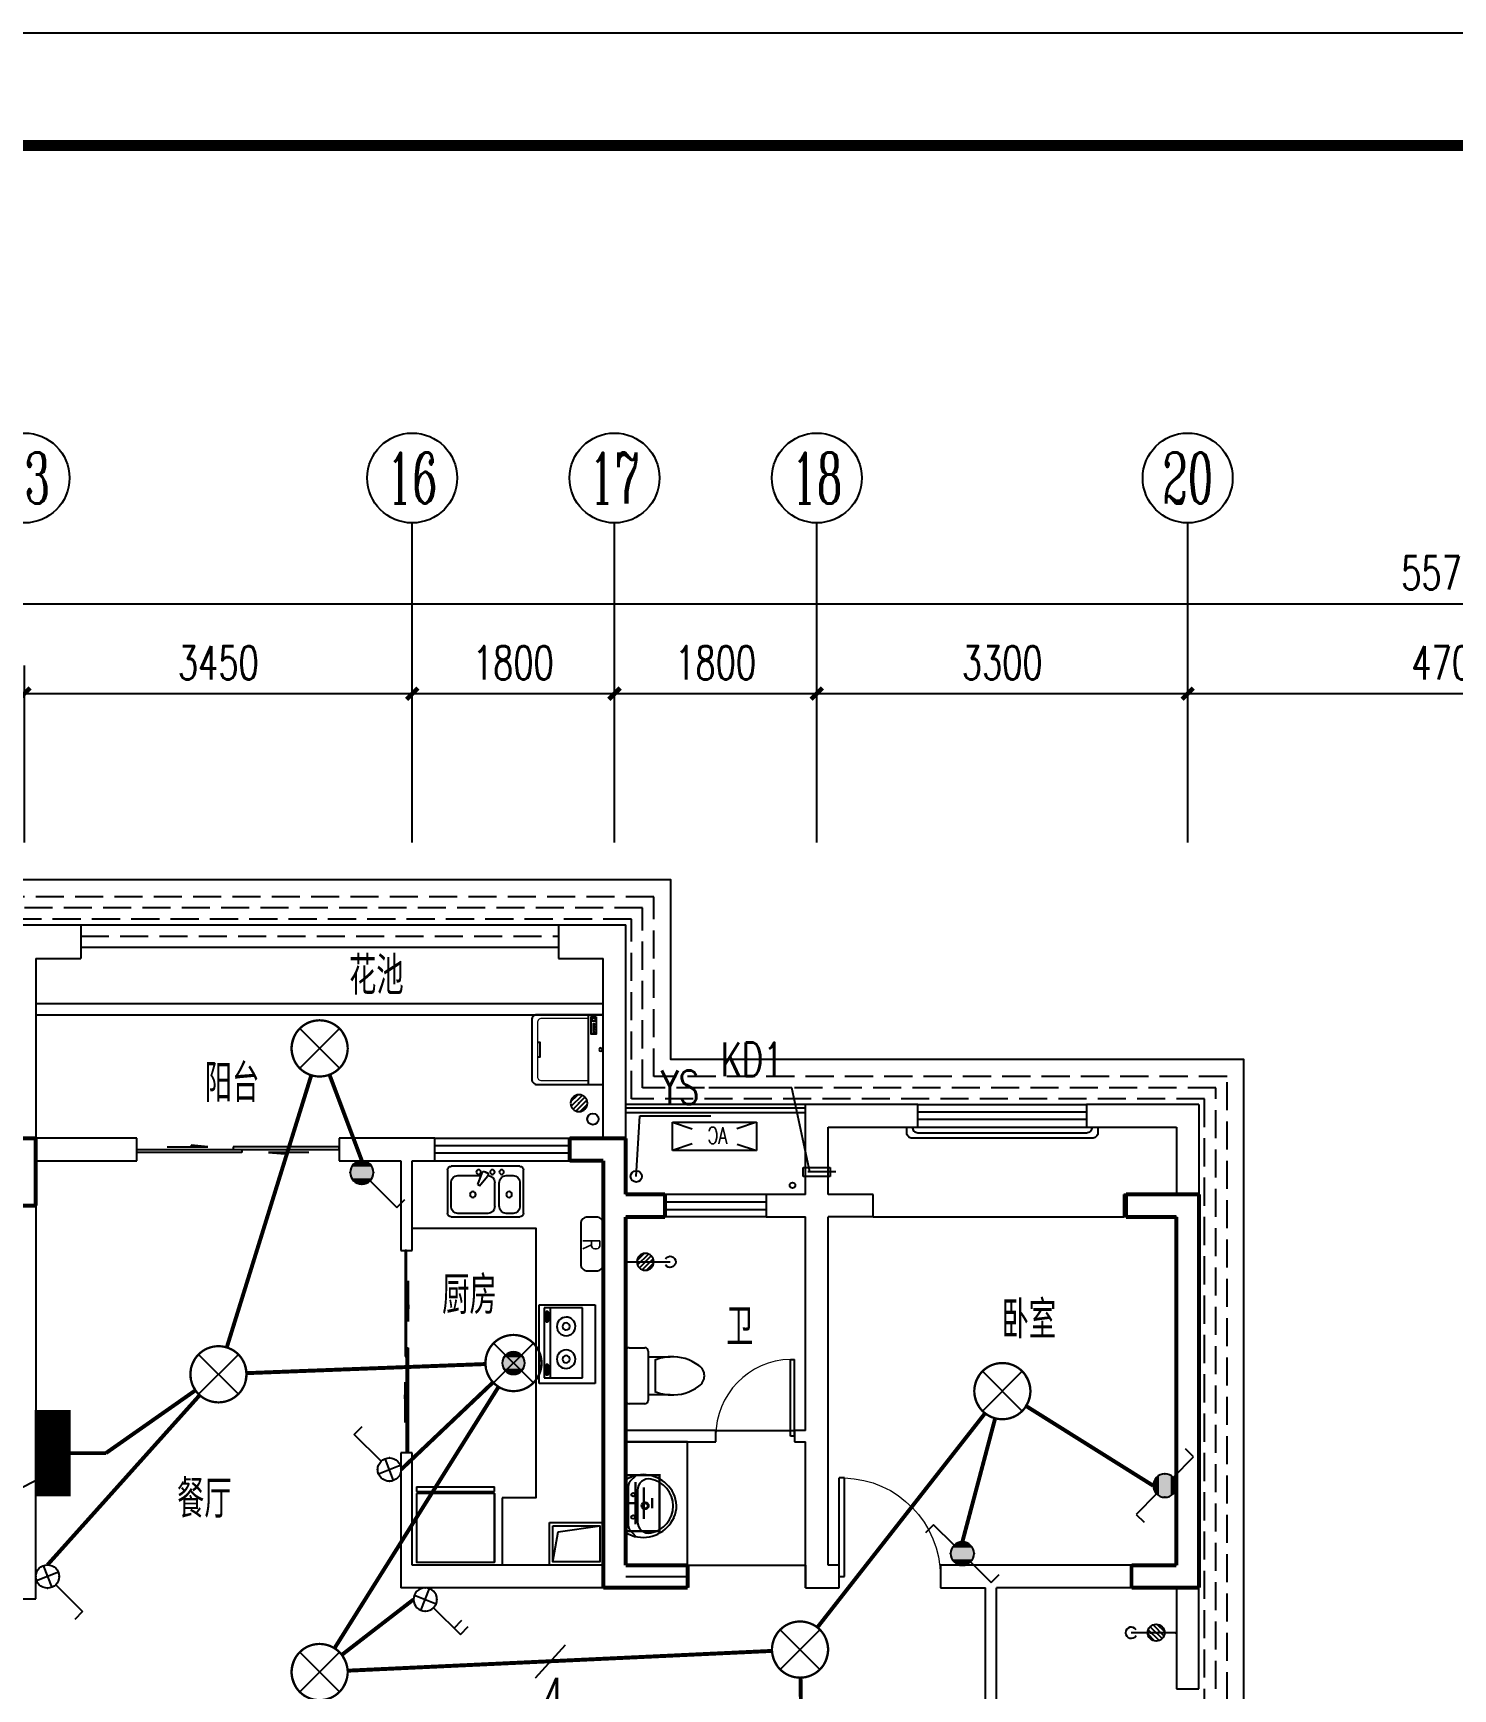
# Model space of a CAD drawing. Extents: x -993182 to -819982, y 169304 to 600104.
# Drawn here: x -966922 to -954289, y 278368 to 293104 of the extents above; entities that cross this region are included whole.
import ezdxf
from ezdxf.enums import TextEntityAlignment as Align

# ---------------------------------------------------------------- set-up
doc = ezdxf.new("R2010")
doc.units = 0
doc.header["$LTSCALE"] = 1000
doc.header["$MEASUREMENT"] = 0
doc.linetypes.add('DASH', pattern=[0.35, 0.25, -0.1])
for name, color, linetype in [('AXIS', 3, 'Continuous'), ('AXIS_TEXT', 7, 'Continuous'), ('DIM-照明', 3, 'Continuous'), ('DIM-箱柜', 3, 'Continuous'), ('DIM_LEAD', 3, 'Continuous'), ('EQUIP-照明', 3, 'Continuous'), ('EQUIP-箱柜', 3, 'Continuous'), ('kan', 146, 'Continuous'), ('KTIAO', 124, 'Continuous'), ('PUB_TEXT', 7, 'Continuous'), ('PUB_TITLE', 146, 'Continuous'), ('TEL_TEXT', 7, 'Continuous'), ('VPIPE-污水', 2, 'Continuous'), ('WALL', 4, 'Continuous'), ('WINDOW', 2, 'Continuous'), ('WIRE-照明', 1, 'Continuous'), ('冷凝水管', 6, 'Continuous'), ('家具', 187, 'Continuous'), ('屋面', 139, 'Continuous'), ('栏杆', 169, 'Continuous'), ('空调、空调洞', 66, 'Continuous'), ('面层', 215, 'Continuous')]:
    doc.layers.add(name, color=color, linetype=linetype)
doc.layers.add('RENDERING', color=125, linetype='Continuous', lineweight=13)
doc.layers.add('洁、厨具', color=8, linetype='Continuous', lineweight=9)
doc.styles.add('_ROMANC', font='romanc__.ttf', dxfattribs={"width": 0.700005})
doc.styles.add('_SIMPLEX', font='SIMPLEX.shx', dxfattribs={"width": 0.75})
doc.styles.add('_TCH_AXIS', font='COMPLEX', dxfattribs={"bigfont": 'GBCBIG'})
doc.styles.add('_TCH_DIM', font='SIMPLEX', dxfattribs={"bigfont": 'GBCBIG'})
doc.styles.add('_TCH_DIM_T3', font='SIMPLEX', dxfattribs={"width": 0.705882, "bigfont": 'GBCBIG'})
doc.styles.add('_TEL_DIM', font='ICED', dxfattribs={"width": 0.8, "height": 3.5, "bigfont": 'BZHZ'})
doc.styles.add('COMPLEX', font='COMPLEX')
doc.styles.add('DIM_FONT', font='simplex_.ttf', dxfattribs={"width": 0.7, "bigfont": 'GBCBIG'})
doc.styles.get("Standard").update_dxf_attribs({"font": 'gbenor.shx', "bigfont": 'gbcbig.shx'})
doc.dimstyles.new('_TCH_ARCH&&100', dxfattribs={"dimtxt": 297.5, "dimasz": 100, "dimexe": 250, "dimexo": 300, "dimgap": 126.25, "dimtad": 1, "dimdec": 0, "dimzin": 0, "dimdsep": 46, "dimtxsty": '_TCH_DIM_T3', "dimblk": 'ARCHTICK', "dimcen": 0.09, "dimclrt": 7, "dimazin": 2, "dimtfac": 1, "dimtdec": 0, "dimtix": 1, "dimtmove": 2, "dimatfit": 3, "dimfxl": 0, "dimtolj": 1, "dimtzin": 0, "dimarcsym": 0})

# ---------------------------------------------------------------- blocks, each defined once
blk = doc.blocks.new('ASDGFSDFGGDF')
at = {"layer": '家具'}
for p, q in [((695, -609), (695, 0)), ((695, -609), (695, 0)), ((0, -670), (0, -629)), ((0, -629), (28, -629)), ((0, -670), (695, -670)), ((28, -629), (28, -609)), ((695, -609), (666, -609)), ((666, -609), (666, -629)), ((666, -629), (695, -629)), ((695, -629), (695, -670))]:
    blk.add_line(p, q, dxfattribs=at)
for points in [[(0, -609), (0, 0), (695, 0), (695, -609)], [(666, -609), (28, -609), (28, -629), (666, -629)]]:
    blk.add_lwpolyline(points, close=True, dxfattribs=at)
blk = doc.blocks.new('sdfdsfgf')
at = {"layer": '家具'}
for points in [[(1414289, 21341), (1413809, 21341), (1413809, 20961), (1414289, 20961), (1414289, 21341)], [(1414259, 20991), (1414211, 21259), (1413839, 21311)]]:
    blk.add_lwpolyline(points, dxfattribs=at)
blk.add_lwpolyline([(1414259, 21311), (1413839, 21311), (1413839, 20991), (1414259, 20991)], close=True, dxfattribs=at)
blk = doc.blocks.new('A$C685A49D5')
at = {"layer": '家具'}
for p, q in [((31, 450), (644, 450)), ((0, 31), (0, 419)), ((31, 307), (31, 92)), ((153, 368), (92, 368)), ((215, 92), (215, 307)), ((256, 307), (256, 92)), ((390, 277), (320, 363)), ((340, 402), (325, 393)), ((369, 391), (408, 287)), ((583, 368), (377, 368)), ((644, 92), (644, 307)), ((675, 419), (675, 31)), ((408, 287), (390, 277)), ((644, 0), (31, 0)), ((92, 31), (153, 31)), ((317, 31), (583, 31))]:
    blk.add_line(p, q, dxfattribs=at)
for centre, radius in [((194, 399), 20.5), ((276, 399), 20.5), ((399, 399), 20.5), ((128, 199), 25.6), ((450, 199), 25.6)]:
    blk.add_circle(centre, radius, dxfattribs=at)
for centre, radius, start, end in [((31, 419), 30.7, 90, 180), ((644, 419), 30.7, 0, 90), ((92, 307), 61.4, 90, 180), ((153, 307), 61.4, 0, 90), ((317, 307), 61.4, 90, 180), ((335, 376), 20.5, 120, 219.4623), ((350, 384), 20.5, 20.5377, 120), ((583, 307), 61.4, 0, 90), ((31, 31), 30.7, 180, 270), ((92, 92), 61.4, 180, 270), ((153, 92), 61.4, 270, 0), ((317, 92), 61.4, 180, 270), ((583, 92), 61.4, 270, 0), ((644, 31), 30.7, 270, 0)]:
    blk.add_arc(centre, radius, start, end, dxfattribs=at)
at = {"layer": '家具', "style": 'DIM_FONT', "width": 0.8, "flags": 9}
for tag in ['YSIZE', 'XSIZE']:
    blk.add_attdef(tag, (338, 450), '', height=0.5, rotation=270, dxfattribs=at)
blk = doc.blocks.new('$plan$00001601')
at = {"layer": '家具'}
for p, q in [((-350, 16), (350, 16)), ((-350, -484), (-350, 16)), ((350, 16), (350, -484)), ((-323, -98), (-323, -440)), ((299, -98), (-323, -98)), ((299, -440), (299, -98)), ((-323, -384), (299, -384)), ((-323, -440), (299, -440)), ((-291, -407), (-291, -418)), ((-216, -416), (-280, -416)), ((-280, -416), (-280, -433)), ((-280, -433), (-216, -433)), ((-216, -433), (-216, -416)), ((-199, -408), (-199, -418)), ((182, -407), (182, -418)), ((193, -416), (193, -433)), ((257, -416), (193, -416)), ((193, -433), (257, -433)), ((257, -433), (257, -416)), ((274, -408), (274, -418)), ((350, -484), (-350, -484))]:
    blk.add_line(p, q, dxfattribs=at)
for points in [[(-199, -408, 0.259034), (-201, -404, 0.076276), (-213, -399, 0.036515), (-226, -397, 0.026615), (-245, -396, 0.026615), (-264, -397, 0.036515), (-277, -399, 0.076276), (-289, -404, 0.259034), (-291, -408, 0.078462), (-291, -409, 0.056762)], [(-199, -418, 0.259034), (-201, -415, 0.076276), (-213, -410, 0.036515), (-226, -407, 0.026615), (-245, -406, 0.026615), (-264, -407, 0.036515), (-277, -410, 0.076276), (-289, -415, 0.259034), (-291, -418, 0.259034), (-289, -422, 0.056762), (-280, -426, 0.036515)], [(-216, -427, 0.008736), (-213, -427, 0.076276), (-201, -422, 0.259034), (-199, -418, 0.259034)], [(274, -408, 0.259034), (272, -404, 0.076276), (260, -399, 0.036515), (247, -397, 0.026615), (228, -396, 0.026615), (209, -397, 0.036515), (196, -399, 0.076276), (184, -404, 0.259034), (182, -408, 0.078462), (182, -409, 0.056762)], [(274, -418, 0.259034), (272, -415, 0.076276), (260, -410, 0.036515), (247, -407, 0.026615), (228, -406, 0.026615), (209, -407, 0.036515), (196, -410, 0.076276), (184, -415, 0.259034), (182, -418, 0.259034), (184, -422, 0.056762), (193, -426, 0.036515)], [(257, -427, 0.008736), (260, -427, 0.076276), (272, -422, 0.259034), (274, -418, 0.259034)]]:
    blk.add_lwpolyline(points, format="xyb", dxfattribs=at)
for centre, radius, start, end in [((-158, -243), 82.5, 0.964, 0), ((-158, -243), 31.6, 0.6532, 0), ((134, -243), 82.5, 180, 179.036), ((134, -243), 31.6, 180, 179.3468)]:
    blk.add_arc(centre, radius, start, end, dxfattribs=at)
blk = doc.blocks.new('A$C3451006C')
blk.add_lwpolyline([(-50, 330), (-50, -30, 0.414214), (10, -90), (90, -90, 0.414214), (150, -30), (150, 330, 0.414214), (90, 390), (10, 390, 0.414214)], format="xyb", close=True)
at = {"style": '_SIMPLEX', "width": 0.8}
blk.add_text('R', height=150, rotation=270, dxfattribs=at).set_placement((-32, 144), align=Align.CENTER)
blk = doc.blocks.new('$plan$00001623')
at = {"layer": '家具', "linetype": 'Continuous'}
blk.add_line((-341, -145), (342, -145), dxfattribs=at)
at = {"layer": '家具'}
blk.add_lwpolyline([(295, -706), (-295, -706, -0.414214), (-345, -656), (-345, 0), (345, 0), (345, -656, -0.414214)], format="xyb", close=True, dxfattribs=at)
at = {"layer": '家具', "lineweight": 13}
blk.add_lwpolyline([(307, -145), (307, -611, -0.414214), (267, -651), (-267, -651, -0.414214), (-307, -611), (-307, -145)], format="xyb", dxfattribs=at)
at = {"layer": '家具'}
for points in [[(323, -72), (152, -72), (152, -120), (323, -120)], [(163, -86), (177, -86), (177, -99), (163, -99)], [(189, -86), (202, -86), (202, -99), (189, -99)], [(213, -86), (227, -86), (227, -99), (213, -99)], [(239, -86), (253, -86), (253, -99), (239, -99)], [(281, -110), (309, -110), (309, -80), (281, -80)]]:
    blk.add_lwpolyline(points, close=True, dxfattribs=at)
blk.add_lwpolyline([(-71, -651), (-71, -623), (0, -623), (71, -623), (71, -651)], dxfattribs=at)
blk.add_circle((0, -25), 16, dxfattribs=at)
blk = doc.blocks.new('90304092557924')
at = {"layer": 'KTIAO'}
for p, q in [((-375, 125), (-198, 66)), ((-375, 125), (-375, -125)), ((375, 125), (-375, 125)), ((375, 125), (198, 66)), ((375, -125), (375, 125)), ((-203, -68), (-375, -125)), ((-375, -125), (375, -125)), ((200, -67), (375, -125))]:
    blk.add_line(p, q, dxfattribs=at)
at = {"layer": 'KTIAO', "style": '_ROMANC', "width": 0.7}
blk.add_text('AC', height=148.6, dxfattribs=at).set_placement((-113, -66))
at = {"layer": 'KTIAO', "style": 'DIM_FONT', "oblique": 0, "width": 0.6, "flags": 9}
for tag in ['XSIZE', 'YSIZE']:
    blk.add_attdef(tag, (-375, -125), '', height=0.5, dxfattribs=at)
blk = doc.blocks.new('M_E6')
for p, q in [((-240, 0), (-270, -79)), ((240, 0), (-240, 0)), ((-237, 0), (239, 0)), ((240, 0), (270, -79)), ((-213, -36), (-271, -91)), ((-179, -23), (181, -23)), ((141, -105), (-141, -105)), ((-141, -105), (141, -105)), ((217, -37), (274, -95))]:
    blk.add_line(p, q)
for centre, radius in [((-99, -65), 16.3), ((2, -172), 31.6), ((101, -65), 16.3), ((2, -172), 23)]:
    blk.add_circle(centre, radius)
for centre, radius, start, end in [((28, -152), 307, 166.1751, 244.7296), ((-141, -205), 100, 90, 190.5602), ((-179, -73), 50, 90, 133.181), ((-28, -152), 307, 297.0639, 13.8249), ((141, -205), 100, 349.4398, 90), ((181, -73), 50, 44.5607, 90), ((0, -179), 243, 190.5602, 349.4398), ((0, -201), 250, 245.8071, 296.4628), ((28, -152), 307, 266.589, 266.5936)]:
    blk.add_arc(centre, radius, start, end)
at = {"width": 0.8, "flags": 9}
for tag in ['XSIZE', 'YSIZE']:
    blk.add_attdef(tag, (0, 0), '', height=0.5, dxfattribs=at)
blk = doc.blocks.new('1')
for p, q in [((-550, -239), (-550, 201)), ((-520, 231), (-380, 231)), ((-350, 201), (-350, 151)), ((-350, 151), (-350, -189)), ((-350, 151), (-154, 151)), ((-289, 121), (-289, -159)), ((-380, -269), (-520, -269)), ((-154, -189), (-350, -189)), ((-350, -189), (-350, -239))]:
    blk.add_line(p, q)
for centre, radius, start, end in [((-520, 201), 30, 90, 180), ((-380, 201), 30, 360, 90), ((-137, -247), 398, 92.544, 112.5495), ((-137, -247), 398, 53.3619, 92.544), ((40, -19), 110, 303.4509, 56.5491), ((-137, 208), 398, 267.456, 306.6381), ((-520, -239), 30, 180, 270), ((-380, -239), 30, 270, 360), ((-137, 208), 398, 247.4505, 267.456)]:
    blk.add_arc(centre, radius, start, end)
blk = doc.blocks.new('$lvtry$00000168')
at = {"color": 0}
blk.add_line((0, 0), (0, -395), dxfattribs=at)
blk.add_arc((0, -395), 50, 121.0332, 58.9668, dxfattribs=at)
for p in [(0, 0), (0, -223)]:
    blk.add_point(p, dxfattribs=at)
blk = doc.blocks.new('$lvtry$00000171')
for p, q in [((-74, 11), (-11, 74)), ((-70, -27), (27, 70)), ((-53, -53), (53, 53)), ((-27, -70), (70, 27)), ((11, -74), (74, -11))]:
    blk.add_line(p, q)
blk.add_circle((0, 0), 75)
blk.add_point((0, 0))
blk = doc.blocks.new('A$C6BE329BC')
at = {"layer": '家具'}
blk.add_blockref('$lvtry$00000168', (75, 445), dxfattribs=at)
at = {"layer": '家具', "rotation": 180}
blk.add_blockref('$lvtry$00000171', (75, 271), dxfattribs=at)
blk = doc.blocks.new('TRHH')
at = {"color": 6}
for centre in [(-249202, -461390), (-233616, -461390), (-252617, -471151), (-230201, -471151), (-244307, -473179), (-238511, -473179)]:
    blk.add_circle(centre, 50, dxfattribs=at)
blk = doc.blocks.new('q5')
at = {"color": 3, "const_width": 35}
for points in [[(-508342, -554044), (-506142, -554044)], [(-506142, -554644), (-506142, -554044)], [(-501392, -554044), (-500892, -554044)], [(-501392, -554244), (-501392, -554044)], [(-500892, -554544), (-500892, -554044)], [(-501392, -554244), (-501092, -554244)], [(-501092, -554744), (-501092, -554244)], [(-506142, -554644), (-506342, -554644)], [(-500892, -554544), (-500542, -554544)], [(-500542, -554544), (-500542, -554744)], [(-496442, -554544), (-495792, -554544)], [(-496442, -554744), (-496442, -554544)], [(-495792, -558044), (-495792, -554544)], [(-501092, -558044), (-501092, -554744)], [(-500892, -557844), (-500892, -554744)], [(-500892, -554744), (-500542, -554744)], [(-496442, -554744), (-495992, -554744)], [(-495992, -557844), (-495992, -554744)], [(-500892, -557844), (-500342, -557844)], [(-500342, -557844), (-500342, -558044)], [(-496392, -557844), (-495992, -557844)], [(-496392, -558044), (-496392, -557844)], [(-501092, -558044), (-500342, -558044)], [(-496392, -558044), (-495792, -558044)]]:
    blk.add_lwpolyline(points, dxfattribs=at)
blk = doc.blocks.new('A$C06D6341B')
at = {"layer": '空调、空调洞', "linetype": 'DASH'}
for p, q in [((40, 0), (40, 340)), ((80, 290), (0, 290)), ((0, 290), (0, 50)), ((80, 50), (80, 290)), ((0, 50), (80, 50))]:
    blk.add_line(p, q, dxfattribs=at)
blk = doc.blocks.new('kt')
at = {"layer": 'DIM_LEAD'}
for p, q in [((-423467, -787455), (-424204, -787455)), ((-423307, -788204), (-423467, -787455)), ((-423307, -788204), (-423467, -787455)), ((-423307, -788204), (-423467, -787455)), ((-423307, -788204), (-423467, -787455)), ((-423307, -788204), (-423467, -787455))]:
    blk.add_line(p, q, dxfattribs=at)
at = {"layer": 'VPIPE-污水'}
blk.add_circle((-425236, -787733, -76424), 50, dxfattribs=at)
at = {"layer": '冷凝水管'}
blk.add_circle((-423460, -788323, -76424), 25, dxfattribs=at)
at = {"layer": '家具', "yscale": -1, "rotation": 89.9999999999961}
blk.add_blockref('$lvtry$00000171', (-425360, -787592, -76424), dxfattribs=at)
at = {"layer": '空调、空调洞', "xscale": -1, "rotation": 90}
blk.add_blockref('A$C06D6341B', (-423074, -788164, -76424), dxfattribs=at)
at = {"layer": 'DIM_LEAD', "color": 7, "style": '_TCH_DIM', "width": 0.705882}
blk.add_text('KD1', height=297.5, dxfattribs=at).set_placement((-424099, -787350))
blk = doc.blocks.new('trh')
at = {"layer": 'DIM_LEAD'}
for p, q in [((-233616, -461390), (-233585, -460851)), ((-233585, -460851), (-232953, -460851))]:
    blk.add_line(p, q, dxfattribs=at)
at = {"layer": 'DIM_LEAD', "color": 7, "style": '_TCH_DIM', "width": 0.705882}
blk.add_text('YS', height=297.5, dxfattribs=at).set_placement((-233398, -460746))
blk = doc.blocks.new('$DorLib2D$00000131')
at = {"color": 0, "linetype": 'Continuous'}
for p, q in [((0.15, 0.125), (0.2319, 0.1973)), ((0.2319, 0.1973), (0.2319, 0.125)), ((-0.5, 0.125), (-0.5, 0)), ((0.0192, 0.125), (-0.5, 0.125)), ((0.0192, 0), (0.0192, 0.125)), ((0.35, 0.125), (0.15, 0.125)), ((-0.5, 0), (0.0192, 0)), ((-0.024, 0), (0.5, 0)), ((-0.024, -0.125), (-0.024, 0)), ((0.5, 0), (0.5, -0.125)), ((-0.35, -0.125), (-0.15, -0.125)), ((-0.2319, -0.1973), (-0.2319, -0.125)), ((-0.15, -0.125), (-0.2319, -0.1973)), ((0.5, -0.125), (-0.024, -0.125))]:
    blk.add_line(p, q, dxfattribs=at)
blk = doc.blocks.new('$WINLIB2D$00000001')
at = {"color": 0}
for points in [[(-0.5, 0.5), (-0.5, -0.5)], [(-0.5, 0.5), (0.5, 0.5)], [(0.5, -0.5), (0.5, 0.5)], [(0.5, 0.1667), (-0.5, 0.1667)], [(0.5, -0.1667), (-0.5, -0.1667)], [(-0.5, -0.5), (0.5, -0.5)]]:
    blk.add_lwpolyline(points, dxfattribs=at)
blk = doc.blocks.new('$DorLib2D$00000001')
for p, q in [((0.45, 0.975), (0.5, 0.975)), ((0.45, 0), (0.45, 0.975)), ((0.5, 0), (0.5, 0.975)), ((0.5, 0), (0.45, 0))]:
    blk.add_line(p, q)
at = {"lineweight": 13}
blk.add_arc((0.475, 0), 0.975, 91.4693, 180, dxfattribs=at)
blk = doc.blocks.new('_AXISO')
blk.add_circle((0, 0), 0.5)
at = {"layer": 'AXIS_TEXT', "style": 'COMPLEX', "width": 1.041667}
blk.add_attdef('A', text='', height=0.56, dxfattribs=at).set_placement((-0.25, -0.28), (0.25, -0.28), align=Align.FIT)
blk = doc.blocks.new('_ArchTick')
at = {"color": 0, "linetype": 'ByBlock', "const_width": 0.4}
blk.add_lwpolyline([(-0.5, -0.5), (0.5, 0.5)], dxfattribs=at)
blk = doc.blocks.new('*D932')
at = {"layer": 'AXIS', "color": 0, "lineweight": -2}
for p, q in [((-343309, -458420), (-343309, -456044)), ((-287609, -458420), (-287609, -456044)), ((-343309, -456294), (-287609, -456294))]:
    blk.add_line(p, q, dxfattribs=at)
at = {"layer": 'Defpoints', "color": 0}
for p in [(-287609, -456294), (-343309, -458720), (-287609, -458720)]:
    blk.add_point(p, dxfattribs=at)
at = {"layer": 'AXIS', "color": 0, "lineweight": -2, "xscale": 100, "yscale": 100, "zscale": 100, "rotation": 180}
blk.add_blockref('_ArchTick', (-343309, -456294), dxfattribs=at)
at = {"layer": 'AXIS', "color": 0, "lineweight": -2, "xscale": 100, "yscale": 100, "zscale": 100}
blk.add_blockref('_ArchTick', (-287609, -456294), dxfattribs=at)
at = {"layer": 'AXIS', "color": 7, "insert": (-315459, -456019), "char_height": 297.5, "attachment_point": 5, "style": '_TCH_DIM_T3'}
blk.add_mtext('\\A1;55700', dxfattribs=at)
blk = doc.blocks.new('*D940')
at = {"layer": 'AXIS', "color": 0, "lineweight": -2}
for p, q in [((-328159, -458420), (-328159, -456844)), ((-324709, -458420), (-324709, -456844)), ((-328159, -457094), (-324709, -457094))]:
    blk.add_line(p, q, dxfattribs=at)
at = {"layer": 'Defpoints', "color": 0}
for p in [(-324709, -457094), (-328159, -458720), (-324709, -458720)]:
    blk.add_point(p, dxfattribs=at)
at = {"layer": 'AXIS', "color": 0, "lineweight": -2, "xscale": 100, "yscale": 100, "zscale": 100, "rotation": 180}
blk.add_blockref('_ArchTick', (-328159, -457094), dxfattribs=at)
at = {"layer": 'AXIS', "color": 0, "lineweight": -2, "xscale": 100, "yscale": 100, "zscale": 100}
blk.add_blockref('_ArchTick', (-324709, -457094), dxfattribs=at)
at = {"layer": 'AXIS', "color": 7, "insert": (-326434, -456819), "char_height": 297.5, "attachment_point": 5, "style": '_TCH_DIM_T3'}
blk.add_mtext('\\A1;3450', dxfattribs=at)
blk = doc.blocks.new('*D941')
at = {"layer": 'AXIS', "color": 0, "lineweight": -2}
for p, q in [((-324709, -458420), (-324709, -456844)), ((-322909, -458420), (-322909, -456844)), ((-324709, -457094), (-322909, -457094))]:
    blk.add_line(p, q, dxfattribs=at)
at = {"layer": 'Defpoints', "color": 0}
for p in [(-322909, -457094), (-324709, -458720), (-322909, -458720)]:
    blk.add_point(p, dxfattribs=at)
at = {"layer": 'AXIS', "color": 0, "lineweight": -2, "xscale": 100, "yscale": 100, "zscale": 100, "rotation": 180}
blk.add_blockref('_ArchTick', (-324709, -457094), dxfattribs=at)
at = {"layer": 'AXIS', "color": 0, "lineweight": -2, "xscale": 100, "yscale": 100, "zscale": 100}
blk.add_blockref('_ArchTick', (-322909, -457094), dxfattribs=at)
at = {"layer": 'AXIS', "color": 7, "insert": (-323809, -456819), "char_height": 297.5, "attachment_point": 5, "style": '_TCH_DIM_T3'}
blk.add_mtext('\\A1;1800', dxfattribs=at)
blk = doc.blocks.new('*D942')
at = {"layer": 'AXIS', "color": 0, "lineweight": -2}
for p, q in [((-322909, -458420), (-322909, -456844)), ((-321109, -458420), (-321109, -456844)), ((-322909, -457094), (-321109, -457094))]:
    blk.add_line(p, q, dxfattribs=at)
at = {"layer": 'Defpoints', "color": 0}
for p in [(-321109, -457094), (-322909, -458720), (-321109, -458720)]:
    blk.add_point(p, dxfattribs=at)
at = {"layer": 'AXIS', "color": 0, "lineweight": -2, "xscale": 100, "yscale": 100, "zscale": 100, "rotation": 180}
blk.add_blockref('_ArchTick', (-322909, -457094), dxfattribs=at)
at = {"layer": 'AXIS', "color": 0, "lineweight": -2, "xscale": 100, "yscale": 100, "zscale": 100}
blk.add_blockref('_ArchTick', (-321109, -457094), dxfattribs=at)
at = {"layer": 'AXIS', "color": 7, "insert": (-322009, -456819), "char_height": 297.5, "attachment_point": 5, "style": '_TCH_DIM_T3'}
blk.add_mtext('\\A1;1800', dxfattribs=at)
blk = doc.blocks.new('*D943')
at = {"layer": 'AXIS', "color": 0, "lineweight": -2}
for p, q in [((-321109, -458420), (-321109, -456844)), ((-317809, -458420), (-317809, -456844)), ((-321109, -457094), (-317809, -457094))]:
    blk.add_line(p, q, dxfattribs=at)
at = {"layer": 'Defpoints', "color": 0}
for p in [(-317809, -457094), (-321109, -458720), (-317809, -458720)]:
    blk.add_point(p, dxfattribs=at)
at = {"layer": 'AXIS', "color": 0, "lineweight": -2, "xscale": 100, "yscale": 100, "zscale": 100, "rotation": 180}
blk.add_blockref('_ArchTick', (-321109, -457094), dxfattribs=at)
at = {"layer": 'AXIS', "color": 0, "lineweight": -2, "xscale": 100, "yscale": 100, "zscale": 100}
blk.add_blockref('_ArchTick', (-317809, -457094), dxfattribs=at)
at = {"layer": 'AXIS', "color": 7, "insert": (-319459, -456819), "char_height": 297.5, "attachment_point": 5, "style": '_TCH_DIM_T3'}
blk.add_mtext('\\A1;3300', dxfattribs=at)
blk = doc.blocks.new('*D944')
at = {"layer": 'AXIS', "color": 0, "lineweight": -2}
for p, q in [((-317809, -458420), (-317809, -456844)), ((-313109, -458420), (-313109, -456844)), ((-317809, -457094), (-313109, -457094))]:
    blk.add_line(p, q, dxfattribs=at)
at = {"layer": 'Defpoints', "color": 0}
for p in [(-313109, -457094), (-317809, -458720), (-313109, -458720)]:
    blk.add_point(p, dxfattribs=at)
at = {"layer": 'AXIS', "color": 0, "lineweight": -2, "xscale": 100, "yscale": 100, "zscale": 100, "rotation": 180}
blk.add_blockref('_ArchTick', (-317809, -457094), dxfattribs=at)
at = {"layer": 'AXIS', "color": 0, "lineweight": -2, "xscale": 100, "yscale": 100, "zscale": 100}
blk.add_blockref('_ArchTick', (-313109, -457094), dxfattribs=at)
at = {"layer": 'AXIS', "color": 7, "insert": (-315459, -456819), "char_height": 297.5, "attachment_point": 5, "style": '_TCH_DIM_T3'}
blk.add_mtext('\\A1;4700', dxfattribs=at)
blk = doc.blocks.new('$equip$00002539')
for p, q in [((-0.354, 0.354), (0.354, -0.354)), ((0.354, 0.354), (-0.354, -0.354))]:
    blk.add_line(p, q)
at = {"const_width": 0.04}
blk.add_lwpolyline([(-0.5, 0, 1), (0.5, 0, 1), (-0.5, 0, 0.911406)], format="xyb", dxfattribs=at)
blk.add_circle((0, 0), 0.5)
for p in [(0, 0.5), (-0.5, 0), (0.5, 0), (0, -0.5)]:
    blk.add_point(p)
at = {"color": 7, "style": '_TEL_DIM', "flags": 1}
blk.add_attdef('A', text='', height=0.00002, dxfattribs=at).set_placement((0, 0), align=Align.MIDDLE_CENTER)
blk = doc.blocks.new('$equip$00002828')
for p, q in [((0.354, 0.354), (-0.354, -0.354)), ((-0.354, 0.354), (0.354, -0.354))]:
    blk.add_line(p, q)
at = {"const_width": 0.04}
blk.add_lwpolyline([(0.5, 0, -1), (-0.5, 0, -1), (0.5, 0, 1)], format="xyb", dxfattribs=at)
for radius in [0.5, 0.2]:
    blk.add_circle((0, 0), radius)
for p in [(0, 0.5), (-0.5, 0), (0.5, 0), (0, -0.5)]:
    blk.add_point(p)
for points in [[(-0.173, 0.1), (0.173, 0.1), (-0.2, 0), (0.2, 0)], [(-0.173, -0.1), (0.173, -0.1), (-0.2, 0), (0.2, 0)], [(-0.1, 0.173), (0.1, 0.173), (-0.173, 0.1), (0.173, 0.1)], [(0, 0.2), (0, 0.2), (-0.1, 0.173), (0.1, 0.173)], [(-0.1, -0.173), (0.1, -0.173), (-0.173, -0.1), (0.173, -0.1)], [(0, -0.2), (0, -0.2), (-0.1, -0.173), (0.1, -0.173)]]:
    blk.add_solid(points)
at = {"color": 7, "style": '_TEL_DIM', "flags": 1}
for tag in ['A', 'REMARK']:
    blk.add_attdef(tag, text='', height=0.00002, dxfattribs=at).set_placement((0, 0), align=Align.MIDDLE_CENTER)
blk = doc.blocks.new('*X5')
at = {"color": 0}
for p, q in [((-250, 32.8), (-82.8, 200)), ((-250, 68.2), (-118.2, 200)), ((-250, 103.6), (-153.6, 200)), ((-250, 138.9), (-188.9, 200)), ((-250, 174.3), (-224.3, 200)), ((-247.5, 0), (-47.5, 200)), ((-212.1, 0), (-12.1, 200)), ((-176.8, 0), (23.2, 200)), ((-141.4, 0), (58.6, 200)), ((-106.1, 0), (93.9, 200)), ((-70.7, 0), (129.3, 200)), ((-35.4, 0), (164.6, 200)), ((0, 0), (200, 200)), ((35.4, 0), (235.4, 200)), ((70.7, 0), (250, 179.3)), ((106.1, 0), (250, 143.9)), ((141.4, 0), (250, 108.6)), ((176.8, 0), (250, 73.2)), ((212.1, 0), (250, 37.9)), ((247.5, 0), (250, 2.5))]:
    blk.add_line(p, q, dxfattribs=at)
blk = doc.blocks.new('$equip$00002943')
for p, q in [((-0.75, 0.6), (-0.75, 0)), ((0.75, 0.6), (-0.75, 0.6)), ((0.75, 0), (0.75, 0.6)), ((-0.75, 0), (0.75, 0))]:
    blk.add_line(p, q)
for points, const_width in [([(-0.75, 0.3), (0.75, 0.3)], 0.6), ([(-0.75, 0.6), (-0.75, 0), (0.75, 0), (0.75, 0.6), (-0.75, 0.6), (-0.75, 0)], 0.04)]:
    blk.add_lwpolyline(points, dxfattribs=dict(const_width=const_width))
for p in [(0, 0.6), (-0.75, 0.3), (0.75, 0.3), (0, 0)]:
    blk.add_point(p)
at = {"xscale": 0.00300000000061118, "yscale": 0.00300000000061118, "zscale": 0.00300000000061118}
blk.add_blockref('*X5', (0, 0), dxfattribs=at)
at = {"style": '_TEL_DIM', "flags": 1}
for tag in ['A', 'REMARK']:
    blk.add_attdef(tag, text='', height=0.00002, dxfattribs=at).set_placement((0, 0), align=Align.MIDDLE_CENTER)
blk = doc.blocks.new('$equip$00001962')
for p, q in [((0.147, 0.356), (0.625, 0.833)), ((0.625, 0.833), (0.766, 0.692))]:
    blk.add_line(p, q)
blk.add_circle((0, 0.208), 0.208)
for p in [(0, 0.417), (-0.208, 0.208), (0, 0), (0.208, 0.208)]:
    blk.add_point(p)
for points in [[(-0.18, 0.313), (0.18, 0.313), (-0.208, 0.208), (0.208, 0.208)], [(-0.104, 0.389), (0.104, 0.389), (-0.18, 0.313), (0.18, 0.313)], [(0, 0.417), (0, 0.417), (-0.104, 0.389), (0.104, 0.389)], [(-0.18, 0.104), (0.18, 0.104), (-0.208, 0.208), (0.208, 0.208)], [(-0.104, 0.028), (0.104, 0.028), (-0.18, 0.104), (0.18, 0.104)], [(0, 0), (0, 0), (-0.104, 0.028), (0.104, 0.028)]]:
    blk.add_solid(points)
at = {"layer": 'TEL_TEXT', "style": '_TEL_DIM', "flags": 1}
blk.add_attdef('A', text='', height=0.00002, dxfattribs=at).set_placement((0, 0), align=Align.MIDDLE_CENTER)
blk = doc.blocks.new('$equip$00001208')
for p, q in [((0.147, 0.356), (0.512, 0.72)), ((0.512, 0.72), (0.653, 0.579)), ((-0.147, 0.061), (-0.512, -0.304)), ((-0.512, -0.304), (-0.653, -0.162))]:
    blk.add_line(p, q)
blk.add_circle((0, 0.208), 0.208)
for points in [[(-0.18, 0.312), (0.18, 0.312), (-0.208, 0.208), (0.208, 0.208)], [(-0.104, 0.389), (0.104, 0.389), (-0.18, 0.312), (0.18, 0.312)], [(0, 0.417), (0, 0.417), (-0.104, 0.389), (0.104, 0.389)], [(-0.18, 0.104), (0.18, 0.104), (-0.208, 0.208), (0.208, 0.208)], [(-0.104, 0.028), (0.104, 0.028), (-0.18, 0.104), (0.18, 0.104)], [(0, 0), (0, 0), (-0.104, 0.028), (0.104, 0.028)]]:
    blk.add_solid(points)
at = {"layer": 'EQUIP-照明'}
for p in [(0, 0.417), (-0.208, 0.208), (0, 0), (0.208, 0.208)]:
    blk.add_point(p, dxfattribs=at)
at = {"layer": 'EQUIP-照明', "flags": 9}
blk.add_attdef('A', (0, 0), '', height=0.00002, dxfattribs=at)
blk = doc.blocks.new('$equip$00003196')
at = {"const_width": 0.04}
blk.add_lwpolyline([(-0.5, 0), (0.5, 0), (0.5, -0.6), (-0.5, -0.6)], close=True, dxfattribs=at)
for points in [[(0, 0), (0, -0.173)], [(-0.375, -0.173), (0.375, -0.173)], [(-0.281, -0.32), (0.281, -0.32)], [(-0.094, -0.468), (0.094, -0.468)]]:
    blk.add_lwpolyline(points, dxfattribs=at)
blk.add_point((0, 0))
at = {"flags": 9}
blk.add_attdef('A', (0, 0), '', height=0.00002, rotation=180, dxfattribs=at)
blk = doc.blocks.new('$TELECSYS$00000095')
blk.add_line((0.4, 0.4), (-0.4, -0.4))
at = {"width": 0.8}
blk.add_attdef('N', text='', height=1, dxfattribs=at).set_placement((-0.017, 1.056), align=Align.MIDDLE)
blk = doc.blocks.new('$TelecSys$00000152')
blk.add_blockref('$TELECSYS$00000095', (0, 0))
at = {"style": '_TEL_DIM', "width": 0.7}
blk.add_attdef('N', text='', height=0.875, dxfattribs=at).set_placement((-0.015, 0.924), align=Align.MIDDLE)
blk = doc.blocks.new('$equip$00003186')
for p, q in [((0.147, 0.356), (0.625, 0.833)), ((0.512, 0.72), (0.653, 0.579)), ((0.625, 0.833), (0.766, 0.692)), ((-0.076, 0.402), (0.076, 0.014)), ((-0.194, 0.132), (0.194, 0.285))]:
    blk.add_line(p, q)
blk.add_circle((0, 0.208), 0.208)
for p in [(0, 0.417), (-0.208, 0.208), (0, 0), (0.208, 0.208)]:
    blk.add_point(p)
at = {"flags": 9}
blk.add_attdef('A', (0, 0), '', height=0.00002, dxfattribs=at)
blk = doc.blocks.new('$equip$00003183')
for p, q in [((0.147, 0.356), (0.625, 0.833)), ((0.625, 0.833), (0.766, 0.692)), ((-0.076, 0.402), (0.076, 0.014)), ((-0.194, 0.132), (0.194, 0.285))]:
    blk.add_line(p, q)
blk.add_circle((0, 0.208), 0.208)
for p in [(0, 0.417), (-0.208, 0.208), (0, 0), (0.208, 0.208)]:
    blk.add_point(p)
at = {"flags": 9}
blk.add_attdef('A', (0, 0), '', height=0.00002, dxfattribs=at)
blk = doc.blocks.new('5#、7#楼参照')
at = {"layer": 'AXIS'}
for p, q in [((-324708.8, -457774.7), (-324708.8, -455574.4)), ((-322908.8, -457774.7), (-322908.8, -455574.4)), ((-321108.8, -457774.7), (-321108.8, -455574.4)), ((-317808.8, -457774.7), (-317808.8, -455574.4))]:
    blk.add_line(p, q, dxfattribs=at)
at = {"layer": 'kan'}
for p, q in [((-327658.8, -459150.9), (-323408.8, -459150.9)), ((-327658.8, -459350.9), (-323408.8, -459350.9))]:
    blk.add_line(p, q, dxfattribs=at)
at = {"layer": 'kan', "linetype": 'DASH'}
blk.add_line((-327658.8, -459250.9), (-323408.8, -459250.9), dxfattribs=at)
at = {"layer": 'kan', "color": 124}
for p, q in [((-328058.8, -459850.9), (-323008.8, -459850.9)), ((-328058.8, -459950.9), (-323008.8, -459950.9))]:
    blk.add_line(p, q, dxfattribs=at)
at = {"layer": 'kan'}
blk.add_lwpolyline([(-321208.8, -460750.9), (-322808.8, -460750.9)], dxfattribs=at)
at = {"layer": 'PUB_TITLE'}
blk.add_lwpolyline([(-354342.7, -510615.5), (-270242.7, -510615.5), (-270242.7, -451215.5), (-354342.7, -451215.5)], close=True, dxfattribs=at)
at = {"layer": 'PUB_TITLE', "const_width": 100}
blk.add_lwpolyline([(-351842.7, -509615.5), (-271242.7, -509615.5), (-271242.7, -452215.5), (-351842.7, -452215.5)], close=True, dxfattribs=at)
at = {"layer": 'WALL'}
for p, q in [((-328258.8, -459150.9), (-327658.8, -459150.9)), ((-327658.8, -459150.9), (-327658.8, -459450.9)), ((-323408.8, -459150.9), (-322808.8, -459150.9)), ((-323408.8, -459150.9), (-323408.8, -459450.9)), ((-322808.8, -461150.9), (-322808.8, -459150.9)), ((-328058.8, -459450.9), (-328058.8, -461050.9)), ((-328058.8, -459450.9), (-327658.8, -459450.9)), ((-323408.8, -459450.9), (-323008.8, -459450.9)), ((-323008.8, -461050.9), (-323008.8, -459450.9)), ((-320208.8, -460750.9), (-321208.8, -460750.9)), ((-321208.8, -461550.9), (-321208.8, -460750.9)), ((-320208.8, -460950.9), (-320208.8, -460750.9)), ((-317708.8, -460750.9), (-318708.8, -460750.9)), ((-318708.8, -460750.9), (-318708.8, -460950.9)), ((-317708.8, -460750.9), (-317708.8, -461650.9)), ((-327158.8, -461050.9), (-328058.8, -461050.9)), ((-327158.8, -461250.9), (-327158.8, -461050.9)), ((-324708.8, -461050.9), (-325358.8, -461050.9)), ((-325358.8, -461050.9), (-325358.8, -461250.9)), ((-324508.8, -461050.9), (-324708.8, -461050.9)), ((-324508.8, -461250.9), (-324508.8, -461050.9)), ((-323008.8, -461050.9), (-323308.8, -461050.9)), ((-323308.8, -461050.9), (-323308.8, -461250.9)), ((-321008.8, -460950.9), (-320208.8, -460950.9)), ((-321008.8, -461550.9), (-321008.8, -460950.9)), ((-318708.8, -460950.9), (-317908.8, -460950.9)), ((-317908.8, -460950.9), (-317908.8, -461550.9)), ((-322808.8, -461150.9), (-322808.8, -461550.9)), ((-328058.8, -461250.9), (-327158.8, -461250.9)), ((-328058.8, -461250.9), (-328058.8, -463950.9)), ((-325358.8, -461250.9), (-324808.8, -461250.9)), ((-324808.8, -461250.9), (-324808.8, -462050.9)), ((-324708.8, -462050.9), (-324708.8, -461250.9)), ((-324708.8, -461250.9), (-324508.8, -461250.9)), ((-323308.8, -461250.9), (-323008.8, -461250.9)), ((-323008.8, -461250.9), (-323008.8, -461650.9)), ((-323008.8, -461650.9), (-323008.8, -463650.9)), ((-322458.8, -461550.9), (-322808.8, -461550.9)), ((-322458.8, -461750.9), (-322458.8, -461550.9)), ((-321208.8, -461550.9), (-321558.8, -461550.9)), ((-321558.8, -461550.9), (-321558.8, -461750.9)), ((-320607.8, -461550.9), (-321008.8, -461550.9)), ((-320607.8, -461750.9), (-320607.8, -461550.9)), ((-317908.8, -461550.9), (-318377.8, -461550.9)), ((-318377.8, -461750.9), (-318377.8, -461550.9)), ((-317708.8, -461650.9), (-317708.8, -464950.9)), ((-322808.8, -461750.9), (-322458.8, -461750.9)), ((-322808.8, -461750.9), (-322808.8, -463650.9)), ((-321558.8, -461750.9), (-321208.8, -461750.9)), ((-321208.8, -463650.9), (-321208.8, -461750.9)), ((-320607.8, -461750.9), (-321008.8, -461750.9)), ((-321008.8, -463650.9), (-321008.8, -461750.9)), ((-317908.8, -461750.9), (-318377.8, -461750.9)), ((-317908.8, -461750.9), (-317908.8, -464850.9)), ((-324808.8, -462050.9), (-324708.8, -462050.9)), ((-323008.8, -463650.9), (-323008.8, -464850.9)), ((-322008.8, -463650.9), (-322808.8, -463650.9)), ((-322008.8, -463750.9), (-322008.8, -463650.9)), ((-321208.8, -463650.9), (-321308.8, -463650.9)), ((-321308.8, -463650.9), (-321308.8, -463750.9)), ((-321008.8, -464850.9), (-321008.8, -463650.9)), ((-324708.8, -463850.9), (-324808.8, -463850.9)), ((-324808.8, -463850.9), (-324808.8, -465050.9)), ((-324708.8, -464850.9), (-324708.8, -463850.9)), ((-322808.8, -463750.9), (-322008.8, -463750.9)), ((-322808.8, -463750.9), (-322808.8, -464850.9)), ((-321308.8, -463750.9), (-321208.8, -463750.9)), ((-321208.8, -464850.9), (-321208.8, -463750.9)), ((-328058.8, -465150.9), (-328058.8, -463950.9)), ((-323008.8, -464850.9), (-324708.8, -464850.9)), ((-322258.8, -464850.9), (-322808.8, -464850.9)), ((-322258.8, -465050.9), (-322258.8, -464850.9)), ((-321208.8, -464850.9), (-321208.8, -465050.9)), ((-320908.8, -464850.9), (-321008.8, -464850.9)), ((-320908.8, -465050.9), (-320908.8, -464850.9)), ((-319508.8, -464850.9), (-320008.8, -464850.9)), ((-320008.8, -464850.9), (-320008.8, -465050.9)), ((-317908.8, -464850.9), (-319508.8, -464850.9)), ((-317708.8, -465950.9), (-317708.8, -464950.9)), ((-328258.8, -465150.9), (-328058.8, -465150.9)), ((-322908.8, -465050.9), (-324808.8, -465050.9)), ((-322908.8, -465050.9), (-322258.8, -465050.9)), ((-321208.8, -465050.9), (-321108.8, -465050.9)), ((-321108.8, -465050.9), (-320908.8, -465050.9)), ((-320008.8, -465050.9), (-319608.8, -465050.9)), ((-319608.8, -466150.9), (-319608.8, -465050.9)), ((-319508.8, -466250.9), (-319508.8, -465050.9)), ((-317908.8, -465050.9), (-319508.8, -465050.9)), ((-317908.8, -465050.9), (-317908.8, -465950.9)), ((-317908.8, -465950.9), (-317708.8, -465950.9))]:
    blk.add_line(p, q, dxfattribs=at)
at = {"layer": 'WINDOW'}
for p, q in [((-320607.8, -461750.9), (-318377.8, -461750.9)), ((-322008.8, -463650.9), (-321308.8, -463650.9)), ((-322258.8, -464850.9), (-321208.8, -464850.9))]:
    blk.add_line(p, q, dxfattribs=at)
at = {"layer": 'WINDOW', "linetype": 'DASH'}
for p, q in [((-322258.8, -464850.9), (-322258.8, -465050.9)), ((-321208.8, -465050.9), (-321208.8, -464850.9))]:
    blk.add_line(p, q, dxfattribs=at)
at = {"layer": '家具'}
blk.add_line((-323908.8, -464250.9, 0), (-323908.8, -464850.9, 0), dxfattribs=at)
at = {"layer": '家具', "elevation": 0}
for points in [[(-324708.8, -461850.9), (-324708.8, -461850.9), (-323608.8, -461850.9), (-323608.8, -461850.9), (-323608.8, -464250.9), (-323608.8, -464250.9), (-323608.8, -464250.9), (-323908.8, -464250.9)], [(-322808.8, -464950.9), (-322258.8, -464950.9), (-322258.8, -464050.9), (-322258.8, -463750.9), (-322808.8, -463750.9)]]:
    blk.add_lwpolyline(points, dxfattribs=at)
at = {"layer": '屋面', "color": 190}
blk.add_lwpolyline([(-328658.8, -460650.9), (-332358.8, -460650.9), (-332358.8, -458750.9), (-338608.8, -458750.9), (-338608.8, -460350.9), (-343708.8, -460350.9), (-343708.8, -468650.9), (-342008.8, -468650.9), (-342008.8, -472650.9), (-339258.8, -472650.9), (-339258.8, -474050.9), (-332408.8, -474050.9), (-332408.8, -471950.9), (-328608.8, -471950.9), (-328608.8, -474050.9), (-321758.8, -474050.9), (-321758.8, -472650.9), (-319008.8, -472650.9), (-319008.8, -468650.9), (-317308.8, -468650.9), (-317308.8, -460350.9), (-322408.8, -460350.9), (-322408.8, -458750.9), (-328658.8, -458750.9)], close=True, dxfattribs=at)
at = {"layer": '屋面', "color": 190, "linetype": 'DASH'}
for points in [[(-328508.8, -460800.9), (-332508.8, -460800.9), (-332508.8, -458900.9), (-338458.8, -458900.9), (-338458.8, -460500.9), (-343558.8, -460500.9), (-343558.8, -468500.9), (-341858.8, -468500.9), (-341858.8, -472500.9), (-339108.8, -472500.9), (-339108.8, -473900.9), (-332558.8, -473900.9), (-332558.8, -471800.9), (-328458.8, -471800.9), (-328458.8, -473900.9), (-321908.8, -473900.9), (-321908.8, -472500.9), (-319158.8, -472500.9), (-319158.8, -468500.9), (-317458.8, -468500.9), (-317458.8, -460500.9), (-322558.8, -460500.9), (-322558.8, -458900.9), (-328508.8, -458900.9)], [(-328408.8, -460900.9), (-332608.8, -460900.9), (-332608.8, -459000.9), (-338358.8, -459000.9), (-338358.8, -460600.9), (-343458.8, -460600.9), (-343458.8, -468400.9), (-341758.8, -468400.9), (-341758.8, -472400.9), (-339008.8, -472400.9), (-339008.8, -473800.9), (-332658.8, -473800.9), (-332658.8, -471700.9), (-328358.8, -471700.9), (-328358.8, -473800.9), (-322008.8, -473800.9), (-322008.8, -472400.9), (-319258.8, -472400.9), (-319258.8, -468400.9), (-317558.8, -468400.9), (-317558.8, -460600.9), (-322658.8, -460600.9), (-322658.8, -459000.9), (-328408.8, -459000.9)], [(-328308.8, -461000.9), (-332708.8, -461000.9), (-332708.8, -459100.9), (-338258.8, -459100.9), (-338258.8, -460700.9), (-343358.8, -460700.9), (-343358.8, -468300.9), (-341658.8, -468300.9), (-341658.8, -472300.9), (-338908.8, -472300.9), (-338908.8, -473700.9), (-332758.8, -473700.9), (-332758.8, -471600.9), (-328258.8, -471600.9), (-328258.8, -473700.9), (-322108.8, -473700.9), (-322108.8, -472300.9), (-319358.8, -472300.9), (-319358.8, -468300.9), (-317658.8, -468300.9), (-317658.8, -460700.9), (-322758.8, -460700.9), (-322758.8, -459100.9), (-328308.8, -459100.9)]]:
    blk.add_lwpolyline(points, close=True, dxfattribs=at)
at = {"layer": '栏杆'}
for points in [[(-322808.8, -460780.9), (-321208.8, -460780.9)], [(-322808.8, -460820.9), (-321208.8, -460820.9)]]:
    blk.add_lwpolyline(points, dxfattribs=at)
for points in [[(-318608.8, -460950.9), (-318608.8, -461000.9, -0.4142136), (-318658.8, -461050.9), (-320258.8, -461050.9, -0.4142136), (-320308.8, -461000.9), (-320308.8, -460950.9)], [(-320258.8, -460950.9), (-320258.8, -460950.9, 0.4142136), (-320208.8, -461000.9), (-318708.8, -461000.9, 0.4142136), (-318658.8, -460950.9), (-318658.8, -460950.9)]]:
    blk.add_lwpolyline(points, format="xyb", dxfattribs=at)
at = {"color": 6}
blk.add_blockref('TRHH', (-89100, 0), dxfattribs=at)
at = {"xscale": -1, "rotation": 90.00000000002176}
blk.add_blockref('A$C6BE329BC', (-322363.8, -462075.9), dxfattribs=at)
at = {"rotation": 270.0000000000217}
blk.add_blockref('A$C6BE329BC', (-318361.1, -465375.9), dxfattribs=at)
at = {"layer": 'AXIS'}
ref = blk.add_blockref('_AXISO', (-328158.8, -455174.4), dxfattribs=dict(at, xscale=800, yscale=800, zscale=800))
ref.add_attrib('A', '13', dxfattribs={"layer": 'AXIS_TEXT', "height": 452.55, "style": '_TCH_AXIS', "width": 0.724138}).set_placement((-328385.1, -455400.7), (-327932.5, -455400.7), align=Align.FIT)
ref = blk.add_blockref('_AXISO', (-324708.8, -455174.4), dxfattribs=dict(at, xscale=800, yscale=800, zscale=800))
ref.add_attrib('A', '16', dxfattribs={"layer": 'AXIS_TEXT', "height": 452.55, "style": '_TCH_AXIS', "width": 0.724138}).set_placement((-324935.1, -455400.7), (-324482.5, -455400.7), align=Align.FIT)
ref = blk.add_blockref('_AXISO', (-322908.8, -455174.4), dxfattribs=dict(at, xscale=800, yscale=800, zscale=800))
ref.add_attrib('A', '17', dxfattribs={"layer": 'AXIS_TEXT', "height": 452.55, "style": '_TCH_AXIS', "width": 0.724138}).set_placement((-323135.1, -455400.7), (-322682.5, -455400.7), align=Align.FIT)
ref = blk.add_blockref('_AXISO', (-321108.8, -455174.4), dxfattribs=dict(at, xscale=800, yscale=800, zscale=800))
ref.add_attrib('A', '18', dxfattribs={"layer": 'AXIS_TEXT', "height": 452.55, "style": '_TCH_AXIS', "width": 0.724138}).set_placement((-321335.1, -455400.7), (-320882.5, -455400.7), align=Align.FIT)
ref = blk.add_blockref('_AXISO', (-317808.8, -455174.4), dxfattribs=dict(at, xscale=800, yscale=800, zscale=800))
ref.add_attrib('A', '20', dxfattribs={"layer": 'AXIS_TEXT', "height": 452.55, "style": '_TCH_AXIS', "width": 0.617647}).set_placement((-318035.1, -455400.7), (-317582.5, -455400.7), align=Align.FIT)
at = {"layer": 'RENDERING', "xscale": -1}
blk.add_blockref('90304092557924', (-322019.3, -461033.8), dxfattribs=at)
at = {"layer": 'WINDOW'}
for name, p, xscale, yscale, zscale in [('$WINLIB2D$00000001', (-319458.8, -460850.9), 1500, -200, 1500), ('$WINLIB2D$00000001', (-323908.8, -461150.9), 1200, -200, 1200), ('$DorLib2D$00000001', (-321658.8, -463700.9), 700, 700, 700)]:
    blk.add_blockref(name, p, dxfattribs=dict(at, xscale=xscale, yscale=yscale, zscale=zscale))
for name, p, xscale, yscale, zscale, rotation in [('$DorLib2D$00000131', (-326258.8, -461150.9), 1800, -200, 1800, 9.792489851154263e-09), ('$WINLIB2D$00000001', (-322008.8, -461650.9), 900, -200, 900, 180), ('$DorLib2D$00000131', (-324758.8, -462950.9), 1800, -100, 1800, 90), ('$DorLib2D$00000001', (-320458.8, -464950.9), 900, -900, 900, 180)]:
    blk.add_blockref(name, p, dxfattribs=dict(at, xscale=xscale, yscale=yscale, zscale=zscale, rotation=rotation))
at = {"layer": '家具', "xscale": -1}
for name, p in [('A$C685A49D5', (-323719.3, -461750.2, 0)), ('sdfdsfgf', (1090800.3, -485811.5))]:
    blk.add_blockref(name, p, dxfattribs=at)
at = {"layer": '家具'}
for name, p in [('A$C3451006C', (-323158.8, -462141.5, 0)), ('1', (-322259.3, -463145.6))]:
    blk.add_blockref(name, p, dxfattribs=at)
for name, p, rotation in [('$plan$00001601', (-323096.1, -462883, 0), 270), ('M_E6', (-322808.8, -464323.3, 0), 90.00000000000001)]:
    blk.add_blockref(name, p, dxfattribs=dict(at, rotation=rotation))
at = {"layer": '家具', "xscale": -1, "rotation": 180}
blk.add_blockref('ASDGFSDFGGDF', (-324671.1, -464822.5, 0), dxfattribs=at)
at = {"layer": '洁、厨具', "xscale": -0.9000000001396984, "yscale": 0.9000000001396984, "zscale": 0.9000000001396984, "rotation": 270}
blk.add_blockref('$plan$00001623', (-323008.8, -460261.4), dxfattribs=at)
at = {"layer": '面层'}
for name, p in [('kt', (102134.9, 326853.2)), ('trh', (-89100, 0)), ('q5', (178083.2, 92993.2))]:
    blk.add_blockref(name, p, dxfattribs=at)
at = {"layer": 'AXIS'}
for p1, p2, distance, picture, middle in [((-343308.8, -458720), (-287608.8, -458720), 2425.6, '*D932', (-315458.8, -456019.4)), ((-328158.8, -458720), (-324708.8, -458720), 1625.6, '*D940', (-326433.8, -456819.4)), ((-324708.8, -458720), (-322908.8, -458720), 1625.6, '*D941', (-323808.8, -456819.4)), ((-322908.8, -458720), (-321108.8, -458720), 1625.6, '*D942', (-322008.8, -456819.4)), ((-321108.8, -458720), (-317808.8, -458720), 1625.6, '*D943', (-319458.8, -456819.4)), ((-317808.8, -458720), (-313108.8, -458720), 1625.6, '*D944', (-315458.8, -456819.4))]:
    dim = blk.add_aligned_dim(p1=p1, p2=p2, distance=distance, dimstyle='_TCH_ARCH&&100', dxfattribs=at)
    dim.commit()
    dim.dimension.update_dxf_attribs({"geometry": picture, "text_midpoint": middle})

msp = doc.modelspace()

# ---------------------------------------------------------------- linework, layer by layer
at = {"layer": 'DIM-箱柜'}
msp.add_line((-966598, 280378), (-967604, 279857), dxfattribs=at)
at = {"layer": 'WIRE-照明', "linetype": 'Continuous', "const_width": 35}
for points in [[(-964447, 283829), (-965199, 281407)], [(-963997, 283068), (-964285, 283834)], [(-962898, 281259), (-965023, 281178)], [(-965478, 281025), (-966275, 280466)], [(-964240, 278730), (-962781, 281056)], [(-962830, 281096), (-963648, 280320)], [(-965440, 280982), (-966794, 279472)], [(-956957, 280177), (-958086, 280885)], [(-958452, 280821), (-959944, 278915)], [(-958362, 280776), (-958654, 279676)], [(-966275, 280466), (-966598, 280466)], [(-963537, 279164), (-964175, 278671)], [(-960348, 278706), (-964124, 278530)], [(-960052, 275768), (-960094, 278468)]]:
    msp.add_lwpolyline(points, dxfattribs=at)

# ---------------------------------------------------------------- block references
at = {"layer": 'DIM-照明'}
ref = msp.add_blockref('$TelecSys$00000152', (-962319, 278614), dxfattribs=dict(at, xscale=350, yscale=350, zscale=350, rotation=182.6785450973444))
ref.add_attrib('N', '4', dxfattribs={"layer": '0', "color": 7, "height": 350, "style": '_TEL_DIM', "width": 0.7}).set_placement((-962298, 278292), align=Align.MIDDLE)
at = {"layer": 'EQUIP-照明', "xscale": -500, "yscale": 500, "zscale": 500}
for name, p in [('$equip$00002539', (-964373, 284068)), ('$equip$00002828', (-962648, 281268)), ('$equip$00002539', (-965273, 281168)), ('$equip$00002539', (-958298, 281018)), ('$equip$00001208', (-958654, 279468)), ('$equip$00002539', (-960098, 278718)), ('$equip$00002539', (-964373, 278518))]:
    msp.add_blockref(name, p, dxfattribs=at)
at = {"layer": 'EQUIP-照明', "yscale": 500, "zscale": 500}
for name, p, xscale, rotation in [('$equip$00001962', (-963997, 283068), -500, 180), ('$equip$00003183', (-963648, 280320), 500, 90.00000000000001), ('$equip$00001208', (-956748, 280177), -500, 90), ('$equip$00003183', (-966898, 279368), 500, 270), ('$equip$00003186', (-963433, 279268), -500, 180)]:
    msp.add_blockref(name, p, dxfattribs=dict(at, xscale=xscale, rotation=rotation))
at = {"layer": 'EQUIP-箱柜', "yscale": 500, "zscale": 500}
for name, p, xscale, rotation in [('$equip$00002943', (-966898, 280466), 500, 270), ('$equip$00003196', (-961648, 280021), -500, 90.00000000000007)]:
    msp.add_blockref(name, p, dxfattribs=dict(at, xscale=xscale, rotation=rotation))
at = {"layer": '面层'}
msp.add_blockref('5#、7#楼参照', (-638840, 744319), dxfattribs=at)

# ---------------------------------------------------------------- texts
at = {"layer": 'PUB_TEXT'}
for s, height, p in [('花池', 337.6, (-964111, 284547, 0)), ('阳台', 337.6, (-965395, 283590, 0)), ('阳台', 337.6, (-965395, 283590, 0)), ('阳台', 337.6, (-965395, 283590)), ('厨房', 337.6, (-963283, 281704, 0)), ('卫', 338, (-960756, 281421, 0)), ('卧室', 337.6, (-958306, 281484, 0)), ('餐厅', 337.6, (-965642, 279890, 0))]:
    msp.add_text(s, height=height, dxfattribs=at).set_placement(p)

doc.saveas('drawing.dxf')
